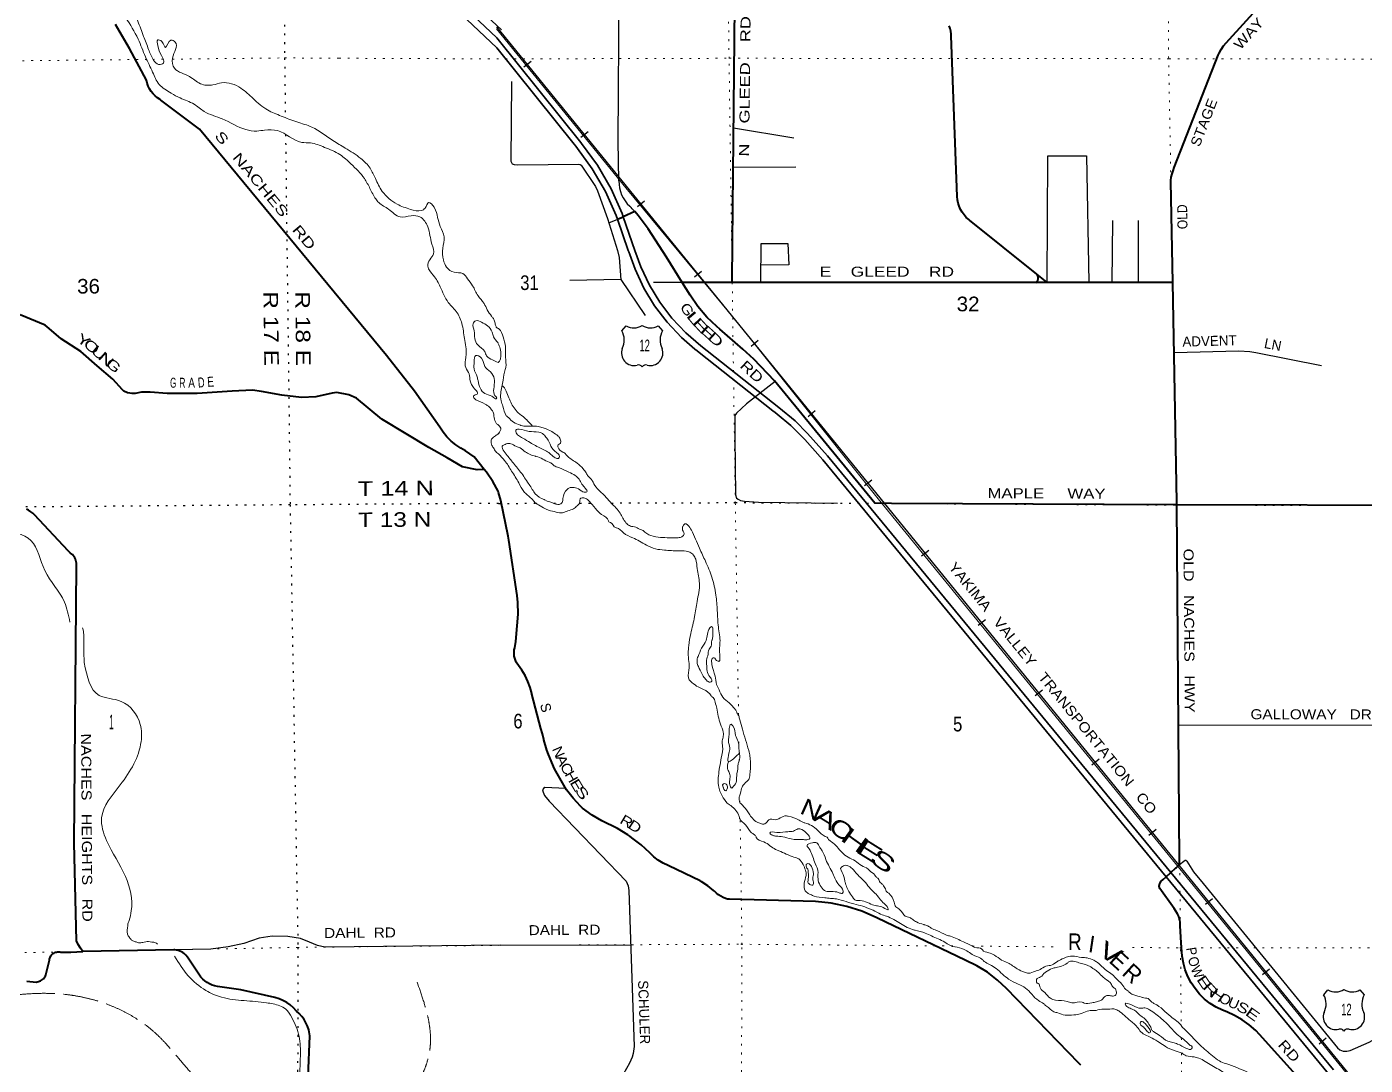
# Model space of a CAD drawing. Header units: feet. Extents: x -6 to 252658, y -374658 to -170635.
# Drawn here: x 88860 to 104914, y -317587 to -305135 of the extents above; entities that cross this region are included whole.
import ezdxf
from ezdxf.enums import TextEntityAlignment as Align

# ---------------------------------------------------------------- set-up
doc = ezdxf.new("R2010")
doc.units = ezdxf.units.FT
doc.header["$LTSCALE"] = 70
doc.linetypes.add('DOTTED', pattern=[1.5, 0.3, -1.2])
doc.linetypes.add('LONG_DASHED', pattern=[7.5, 6, -1.5])
for name, color, linetype, lineweight in [('16', 7, 'Continuous', 25), ('20', 7, 'Continuous', 35), ('26', 7, 'Continuous', 40), ('27', 7, 'Continuous', 13), ('29', 7, 'Continuous', 25), ('30', 7, 'Continuous', 13), ('34', 7, 'Continuous', 25), ('39', 7, 'Continuous', 13), ('6', 7, 'DOTTED', 25), ('7', 7, 'DOTTED', 13)]:
    doc.layers.add(name, color=color, linetype=linetype, lineweight=lineweight)
doc.layers.add('41', color=7, linetype='Continuous')

msp = doc.modelspace()

# ---------------------------------------------------------------- linework, layer by layer
at = {"layer": '16'}
for p, q in [((95998.5, -308780.14), (96049.81, -308721.38)), ((96241.57, -308715.41), (96241.29, -308715.61)), ((96433.66, -308721.29), (96485.05, -308780.14)), ((104415.93, -316743.45), (104467.24, -316684.69)), ((104659, -316678.72), (104658.72, -316678.92)), ((104851.09, -316684.6), (104902.48, -316743.45))]:
    msp.add_line(p, q, dxfattribs=at)
for centre, radius, start, end in [((96140.89, -308563.72), 182.07, 239.97227, 303.45418), ((96342.67, -308564.22), 181.52, 236.33975, 300.08743), ((96342.66, -308563.72), 182.07, 236.54582, 236.59441), ((95805.52, -308890.77), 222.05, 332.97043, 29.75871), ((96678.02, -308890.77), 222.05, 150.24129, 207.02957), ((96144.71, -309045.67), 151.42, 159.09177, 283.81923), ((96338.83, -309045.67), 151.42, 256.18077, 20.90823), ((104222.95, -316854.08), 222.05, 332.97043, 29.75871), ((104558.32, -316527.03), 182.07, 239.97227, 303.45418), ((104760.1, -316527.53), 181.52, 236.33975, 300.08743), ((104760.09, -316527.03), 182.07, 236.54582, 236.59441), ((105095.45, -316854.08), 222.05, 150.24129, 207.02957), ((104562.14, -317008.98), 151.42, 159.09177, 283.81923), ((104756.26, -317008.98), 151.42, 256.18077, 20.90823)]:
    msp.add_arc(centre, radius, start, end, dxfattribs=at)
for centre, major_axis, start_param, end_param in [((96200.05, -309244.49), (-19.56, 51.67), 4.95877769, 6.28318531), ((96283.5, -309244.49), (19.56, 51.67), 0, 1.32637542), ((104617.48, -317207.8), (-19.56, 51.67), 4.95877769, 6.28318531), ((104700.93, -317207.8), (19.56, 51.67), 0, 1.32637542)]:
    msp.add_ellipse(centre, major_axis=major_axis, ratio=0.929097, start_param=start_param, end_param=end_param, dxfattribs=at)
at = {"layer": '20'}
for p, q in [((95930.06, -307399.46), (95929.89, -307399.07)), ((104533.69, -317641.35), (102583.22, -315275.83)), ((104475.48, -317688.66), (102527.79, -315326.51))]:
    msp.add_line(p, q, dxfattribs=at)
for points in [[(94497.08, -305267.88), (89177.11, -300241.61), (88795.22, -299872.71), (88354.55, -299359.27), (88316.59, -299303.73), (88125.03, -298982.53), (87968.1, -298643.08), (87847.5, -298289.08), (87764.57, -297924.41), (87720.22, -297553.08), (87715.27, -297204.14), (87714.94, -297180.9), (87715.45, -297154.14), (87749.85, -295319.11), (87755.75, -295263.92), (87758.15, -295165.75), (87750.27, -295067.86), (87732.21, -294971.34), (87704.16, -294877.23), (87666.43, -294786.57), (87619.42, -294700.35), (87589.07, -294642.24)], [(94497.58, -305388.13), (89143.8, -300327.09), (89123.51, -300307.91), (89093.8, -300279.21), (88733.7, -299931.37)], [(96013.79, -307411.99), (96000.08, -307372.59), (95868.19, -307076.36), (95706.06, -306795.55), (95515.47, -306533.22), (95505.37, -306520.82), (94497.08, -305267.88)], [(95929.89, -307399.07), (95801.37, -307110.41), (95643.16, -306836.4), (95466.2, -306592.84), (95447.41, -306568.42), (95426.82, -306542.84), (94497.58, -305388.13)], [(102527.79, -315326.51), (98406.71, -310328.46), (98190.71, -310085.99), (98168.84, -310061.44), (98143.65, -310035.99), (98025.59, -309916.7), (97860.5, -309779.12), (97837.56, -309760), (97810.5, -309738.68), (96924.9, -309040.99), (96900.44, -309021.71), (96874.9, -308999.72), (96712.06, -308859.49), (96541.7, -308678.5), (96391.19, -308480.68), (96262.18, -308268.22), (96156.09, -308043.43), (96092.68, -307866.05), (96081.74, -307835.46), (96074.99, -307816.05), (95945.26, -307443.25), (95929.89, -307399.07)], [(102583.22, -315275.83), (98463.66, -310279.64), (98224.44, -310011.1), (98076.56, -309861.68), (97881.91, -309699.47), (96946.31, -308962.38), (96763.91, -308805.3), (96598.93, -308630.02), (96453.17, -308438.45), (96328.24, -308232.7), (96225.5, -308015.02), (96155.43, -307819.03), (96013.79, -307411.99)]]:
    msp.add_lwpolyline(points, dxfattribs=at)
at = {"layer": '26'}
for p, q in [((95944.98, -307442.45), (96013.79, -307411.99)), ((102527.79, -315326.51), (102583.22, -315275.83))]:
    msp.add_line(p, q, dxfattribs=at)
for points in [[(97320.56, -308201.57), (97320.76, -308176.72), (97327.69, -307294.49), (97358.75, -304480.82), (97358.07, -304416.41), (97350.65, -304352.43), (97336.6, -304289.58), (97316.04, -304228.54), (97307.82, -304208.79), (97300.16, -304191.22), (97282.96, -304142.5), (97270.94, -304092.25), (97264.25, -304041.01), (97262.94, -303989.36), (97252.92, -303255.42), (97252.57, -303229.59)], [(102605.13, -308203.01), (102582.49, -306988.64), (102583.16, -306976.58), (102588.06, -306937.38), (102597.02, -306898.91), (102609.95, -306861.59), (102624.68, -306823.93), (103151.96, -305476.21), (103163.05, -305450.22), (103186.44, -305405.87), (103214.34, -305364.21), (103246.44, -305325.69), (103733.8, -304786.36)], [(94346.95, -310442.59), (94225, -310291.05), (94124, -310219.05), (94064.74, -310188.1), (94004.95, -310148.7), (93949.6, -310103.27), (93899.3, -310052.3), (93854.6, -309996.36), (93816, -309936.05), (93510, -309506.05), (93176, -309076.05), (90933, -306363.05), (90470, -306013.05), (90459.98, -306007.35), (90429.66, -305987.25), (90401.61, -305964.09), (90376.13, -305938.12), (90353.51, -305909.63), (90333.99, -305878.93), (90317.79, -305846.36), (90305.08, -305812.27), (90296, -305777.05), (90092, -305394.05), (89926, -305108.05)], [(100966.72, -308201.95), (100966.02, -308202.19), (100973.6, -308195.5), (100978.3, -308189.89), (100982.39, -308183.82), (100985.82, -308177.36), (100988.56, -308170.57), (100990.57, -308163.54), (100991.84, -308156.33), (100992.35, -308149.03), (100992.09, -308141.71), (100991.06, -308134.47), (100989.29, -308127.37), (100986.78, -308120.49), (100983.57, -308113.91), (100979.69, -308107.71), (100975.3, -308101.38), (100166.5, -307453.86), (100158.83, -307447.77), (100129.2, -307420.93), (100102.54, -307391.15), (100079.14, -307358.74), (100059.25, -307324.07), (100043.1, -307287.5), (100030.86, -307249.45), (100022.66, -307210.32), (100018.6, -307170.56), (99949.76, -305242.54), (99948.73, -305222.69), (99944.17, -305189.06), (99936.12, -305156.1), (99924.67, -305124.17)], [(96722.02, -308201.54), (96535.28, -307897.16), (96314.31, -307557.37), (96193.28, -307397.93), (96152.99, -307351.77), (96013.79, -307411.99)], [(102654.39, -310866.75), (102635.33, -310866.69), (99232.76, -310852.43), (99033.79, -310849.1), (97827.62, -309379.88), (97581.18, -309120), (97450.36, -309002.02), (97174.85, -308759.58), (97138.84, -308729.93), (97018.11, -308616.13), (96909.94, -308490.33), (96815.51, -308353.92), (96722.02, -308201.54)], [(97320.56, -308201.57), (96750.69, -308201.54), (96722.02, -308201.54)], [(101101.3, -308202.26), (100966.3, -308202.19), (99967.78, -308201.7), (97320.56, -308201.57)], [(101101.3, -308202.26), (101073.96, -308180.37), (100975.05, -308101.18)], [(102605.13, -308203.01), (102577.05, -308203), (101101.3, -308202.26)], [(102654.39, -310866.75), (102654.1, -310829.69), (102605.13, -308203.01)], [(94346.95, -310442.59), (94320.92, -310443.97), (94263, -310447.05), (94088, -310413.05), (93904, -310303.05), (93683, -310179.05), (93412, -310018.05), (93119, -309839.05), (92815, -309587.05), (92724, -309549.05), (92579.41, -309521.63), (92523, -309527.05), (92326, -309571.05), (92154, -309582.05), (91918, -309554.05), (91674, -309510.05), (91566.55, -309493.86), (91324, -309503.05), (90904, -309533.05), (90686.65, -309534.35), (90545, -309532.05), (90339.78, -309518.16), (90237, -309515.05), (90159.41, -309532.04), (90126, -309534.05), (90068.07, -309526.25), (90025.29, -309504.27), (90007, -309489.05), (89894, -309361.05), (89705, -309201.05), (89508, -309028.05), (89274, -308875.05), (89129.21, -308753.49), (89079, -308714.05), (88782, -308590.05)], [(94519.58, -310718.7), (94515.4, -310705.48), (94450.95, -310587.46), (94374.51, -310476.83), (94346.95, -310442.59)], [(95759.48, -314656.5), (95641.98, -314588.23), (95524.39, -314502.91), (95501.54, -314481.45), (95413.1, -314386.86), (95335.04, -314283.54), (95268.2, -314172.63), (95190.78, -314032.66), (95117.62, -313863.2), (95097.69, -313810.14), (95061.28, -313685.46), (95060.66, -313681), (95047.39, -313613.64), (95027.16, -313548.04), (94918.62, -313136.97), (94917.56, -313131.51), (94898.55, -313056.52), (94871.81, -312983.94), (94837.64, -312914.55), (94796.39, -312849.11), (94736.41, -312764.37), (94731.6, -312755.4), (94721.12, -312731.9), (94713.16, -312707.43), (94707.81, -312682.26), (94705.11, -312656.67), (94705.1, -312630.95), (94707.78, -312605.36), (94713.12, -312580.19), (94724.99, -312506.68), (94741.54, -312317.24), (94752.91, -312177.68), (94749.63, -312037.71), (94740.94, -311956.33), (94740.91, -311955.97), (94642.33, -311292.13), (94638.61, -311267.09), (94633.5, -311242.13), (94545.75, -310814.11), (94519.58, -310718.7)], [(89531.81, -316223.59), (89503.48, -316184.64), (89478.39, -316141.04), (89458, -316095.05), (89429, -314924.05), (89456, -311597.05), (89456.73, -311585.46), (89456.29, -311568.62), (89454.1, -311551.93), (89450.17, -311535.55), (89444.55, -311519.67), (89437.31, -311504.47), (89428.51, -311490.11), (89418.27, -311476.75), (89406.68, -311464.53), (89405, -311463.09), (89379.97, -311444.01), (89356.48, -311419.05), (88952, -310989.05), (88931.22, -310968.44), (88907.82, -310949.6), (88882.58, -310933.31), (88855.78, -310919.75)], [(102583.22, -315275.83), (102643.18, -315221), (102651.66, -315214.73), (102659.44, -315207.61), (102666.43, -315199.71), (102672.56, -315191.13), (102677.75, -315181.95), (102681.96, -315172.28), (102685.14, -315162.22), (102687.25, -315151.89), (102688.26, -315141.39), (102688.35, -315135.61), (102654.39, -310866.75)], [(105786.63, -310875.83), (102654.39, -310866.75)], [(101504.05, -317588.19), (101480.21, -317563.91), (100612.7, -316668.19), (100504.91, -316565.98), (100384.3, -316473.27), (100254.67, -316393.67), (100117.42, -316328.07), (99063.41, -315824.27), (99047.13, -315815.95), (98874.4, -315739.86), (98694.67, -315682.24), (98509.9, -315643.72), (98322.11, -315624.73), (97289.12, -315596.03), (97264.15, -315595.34), (97239.12, -315587.06), (97214.65, -315577.21), (97185.65, -315561.84), (97158.42, -315543.51), (97158.25, -315543.37), (97133.13, -315522.34), (97108.25, -315499.44), (97099.12, -315491.03), (97027.25, -315434.65), (96949.87, -315386.1), (96935.4, -315378.07), (96561.17, -315196.45), (96552.3, -315192.75), (96491.97, -315163.31), (96435.06, -315127.71), (96382.18, -315086.37), (96333.91, -315039.72), (96229.79, -314943.8), (96118.29, -314859.26), (96093.22, -314840.24), (96068.29, -314824.77), (95945.83, -314748.73), (95759.48, -314656.5)], [(104122.07, -317746.4), (103647.7, -317218.5), (103601.68, -317170.31), (103523.62, -317101.48), (103438.78, -317041.19), (103348.11, -316990.1), (103252.6, -316948.77), (103201.29, -316928.68), (103125.46, -316891.15), (103053.96, -316845.9), (102987.59, -316793.42), (102927.06, -316734.3), (102873.05, -316669.17), (102826.14, -316598.75), (102786.85, -316523.81), (102755.6, -316445.18), (102732.75, -316363.71), (102718.54, -316280.3), (102706.66, -316118.76), (102695.52, -315916.3), (102696.16, -315901.81), (102695.2, -315875.02), (102694.98, -315873.48), (102691.44, -315848.46), (102683.71, -315823.48), (102677.3, -315804.36), (102661.98, -315770.81), (102643.23, -315739.04), (102621.27, -315709.41), (102450.36, -315469.33), (102447.57, -315461.17), (102445.66, -315452.78), (102444.63, -315444.23), (102444.5, -315435.61), (102445.27, -315427.03), (102446.94, -315418.58), (102449.48, -315410.35), (102450.86, -315407.11), (102466.97, -315382.12), (102491.99, -315359.25), (102527.79, -315326.51)], [(89048.6, -316559.24), (89058.84, -316549.72), (89068.03, -316539.18), (89076.07, -316527.73), (89082.87, -316515.51), (89088.35, -316502.65), (89092.46, -316489.28), (89093, -316487.05), (89131, -316327.05), (89132.63, -316315.68), (89135.44, -316304.54), (89139.4, -316293.77), (89144.47, -316283.46), (89150.59, -316273.74), (89157.68, -316264.71), (89165.68, -316256.47), (89174.5, -316249.12), (89184.04, -316242.72), (89194.2, -316237.36), (89204.86, -316233.09), (89215.91, -316229.96), (89227.23, -316228), (89238.68, -316227.23), (89250.16, -316227.67), (89261.53, -316229.3), (89265, -316230.05), (89387, -316230.05), (89531.81, -316223.59)], [(92236, -317723.05), (92255, -317234.05), (92251.7, -317208.83), (92242.06, -317163.96), (92227.79, -317120.35), (92209.03, -317078.47), (92186, -317038.78), (92158.95, -317001.71), (92128.17, -316967.68), (92094, -316937.05), (92092.91, -316935.73), (92058.13, -316898.06), (92019.61, -316864.24), (91977.76, -316834.62), (91933.04, -316809.55), (91885.95, -316789.28), (91837, -316774.05), (91426, -316685.05), (91176, -316647.05), (91146.14, -316643.78), (91113.52, -316636.87), (91081.81, -316626.6), (91051.35, -316613.06), (91022.46, -316596.42), (90995.48, -316576.85), (90970.69, -316554.56), (90948.36, -316529.81), (90804.79, -316316.05), (90787.98, -316291.02), (90767.89, -316266.05), (90765.01, -316262.8), (90749.82, -316248.88), (90733.25, -316236.63), (90715.49, -316226.18), (90696.74, -316217.64), (90677.2, -316211.11), (90657.08, -316206.65), (90636.61, -316204.33), (90622.67, -316202.75), (89531.81, -316223.59)], [(88859.87, -316578.8), (88861, -316579.05), (88972, -316590.05), (88985.88, -316588.37), (88999.51, -316585.24), (89012.74, -316580.71), (89025.42, -316574.82), (89037.42, -316567.63), (89048.6, -316559.24)]]:
    msp.add_lwpolyline(points, dxfattribs=at)
at = {"layer": '29'}
for p, q in [((97338.16, -306346.41), (98061.65, -306467.22)), ((97332.96, -306817.18), (98083.07, -306812.67)), ((95842.98, -307484.52), (95949.92, -307440.26)), ((101880.57, -308202.65), (101887.7, -307456.08)), ((102195.26, -308202.81), (102194.47, -307458.47)), ((97667.58, -307987.62), (98000.87, -307987.23)), ((95984.29, -308167.39), (95373.17, -308179.38)), ((95984.55, -308166.11), (96275.99, -308598.38)), ((96725.69, -308201.54), (96377.61, -308201.52)), ((102675.39, -313506.75), (106662.88, -313513.68)), ((94541.98, -316149.48), (96103.7, -316142.54))]:
    msp.add_line(p, q, dxfattribs=at)
for points in [[(95962.64, -306982.35), (95953.26, -306507.76), (95966.42, -304694.61)], [(94675.1, -305791.26), (94666.65, -306746.42), (94681.4, -306777.7), (94707.73, -306787.51), (94751.45, -306789.66), (95476.26, -306783.47), (95496.41, -306784.77), (95510.1, -306795.73), (95680.02, -307048.99), (95707.27, -307102.6), (95827.52, -307434.34), (95944.99, -307815.71), (95964.68, -307899.91), (95984.42, -308169.14)], [(101101.3, -308202.26), (101106.12, -306683.39), (101571.66, -306683.39), (101599.38, -308202.51)], [(97666.06, -308201.59), (97669.38, -307732.79), (97989.78, -307735.53), (98000.94, -307988.85)], [(102620.79, -309042.75), (103398.2, -309020.5), (103531.22, -309027.62), (103603.59, -309039.68), (104391.87, -309195.11)], [(97835.34, -309389.29), (97493.5, -309654.38), (97372.26, -309768.5), (97353.09, -309795.9), (97351.72, -309831.52), (97351.72, -310061.67), (97362.67, -310746.64), (97375, -310787.74), (97394.17, -310801.44), (97421.56, -310815.14), (97468.11, -310823.36), (97637.89, -310837.06), (98584.63, -310846.19)], [(95324.28, -314269.3), (95074.87, -314257.84), (95056.2, -314267.39), (95047.3, -314283.83), (95052.75, -314313.76), (95069.21, -314352.32), (95124.64, -314419.57), (96048, -315379.8), (96074.91, -315434.58), (96081.84, -315491.61), (96144.67, -317362.65), (96133.78, -317445.64), (96122.83, -317489.48), (96088.25, -317564.35), (95909.51, -317881.9), (95901.01, -317914.16), (95906.49, -317955.26), (95949.16, -318109.53), (96058.78, -318395.05), (96154.39, -318680.58), (96168.16, -318822.35), (96135.25, -319329.56)], [(102672.37, -315191.4), (102752.65, -315129), (102763.61, -315127.63), (102775.93, -315138.59), (102853.66, -315268.01), (102971.73, -315409.84), (104579.9, -317378.2), (104610.04, -317403.13), (104651.12, -317416.83), (104692.2, -317419.57), (104732.01, -317412.11), (104960.44, -317310.2), (105081.07, -317241.48), (105166.84, -317210.3), (105643.61, -317066.39)], [(94541.98, -316149.48), (92433.68, -316171.01), (92345.27, -316151.98), (92249.63, -316112.58), (92142.73, -316067.54), (91990.83, -316045.03), (91805.17, -316039.4), (91647.63, -316061.91), (91461.97, -316129.46), (91276.31, -316168.87), (91069.2, -316194.22), (90622.67, -316202.75)]]:
    msp.add_lwpolyline(points, dxfattribs=at)
for centre, radius, start, end in [((96375.68, -306986.99), 413.06, 179.35634, 226.68268), ((94732.65, -308632.34), 1912.39, 42.03758, 44.68593)]:
    msp.add_arc(centre, radius, start, end, dxfattribs=at)
at = {"layer": '34', "lineweight": 13}
for p, q in [((94552.32, -305171.78), (89530.56, -300437.4)), ((94511.02, -305151.67), (104831.39, -317826.39))]:
    msp.add_line(p, q, dxfattribs=at)
at = {"layer": '34'}
for p, q in [((94908.33, -305550.76), (94822.56, -305620.6)), ((95591.89, -306394.38), (95506.11, -306464.22)), ((96270.91, -307224.18), (96185.14, -307294.02)), ((96954.47, -308067.8), (96868.69, -308137.64)), ((97633.49, -308897.6), (97547.72, -308967.44)), ((98317.05, -309741.22), (98231.27, -309811.06)), ((98996.07, -310571.02), (98910.3, -310640.86)), ((99679.63, -311414.64), (99593.85, -311484.48)), ((100358.65, -312244.44), (100272.88, -312314.28)), ((101042.21, -313088.06), (100956.44, -313157.9)), ((101721.23, -313917.86), (101635.46, -313987.7)), ((102404.79, -314761.49), (102319.02, -314831.33)), ((103083.82, -315591.28), (102998.04, -315661.12)), ((103767.37, -316434.91), (103681.6, -316504.75)), ((104446.4, -317264.7), (104360.62, -317334.54))]:
    msp.add_line(p, q, dxfattribs=at)
at = {"layer": '34', "lineweight": 13}
msp.add_lwpolyline([(104895.74, -317940.06), (99072.07, -310796.81), (97413.93, -308716.93), (96045.43, -307066.5), (94492.29, -305157.75)], dxfattribs=at)
at = {"layer": '34'}
msp.add_lwpolyline([(104830.53, -317827.09), (94496.53, -305135.64)], dxfattribs=at)
at = {"layer": '34', "linetype": 'LONG_DASHED', "lineweight": 13}
msp.add_spline([(87750.04, -316947.8), (89422.93, -316751.66), (90415.13, -317213.15), (91026.6, -317859.23), (92399.53, -318170.74), (93310.97, -318043.83), (93691.7, -317420.82), (93541.71, -316590.14)], degree=3, dxfattribs=at)
at = {"layer": '39'}
for points in [[(87551.22, -296255.96), (87529.1, -296442.13), (87551.46, -296683.45), (87558.84, -296828.3), (87542.12, -296975.38), (87515.47, -297136.63), (87461.58, -297394.73), (87402.9, -297570.35), (87309.79, -297720.11), (87312.01, -297742.23), (87281.17, -297885.4), (87221.1, -298127.46), (87202.36, -298274.55), (87206.1, -298459.69), (87253.38, -298569.97), (87411.32, -298689.33), (87626.33, -298890.71), (87857.45, -299093.96), (88003.99, -299283.87), (88130.72, -299506.16), (88269.34, -299708.22), (88332.94, -299844.52), (88330.17, -299979.39), (88310.99, -300078.19), (88316.42, -300229.09), (88435.77, -300521.89), (88615.3, -300800.06), (88742.55, -301076.69), (88840.29, -301208.66), (88999.66, -301480.98), (89097.73, -301647.17), (89144.74, -301729.27), (89153.53, -301809.7), (89096.45, -301941.03), (89093.25, -302029.62), (89133.29, -302226.51), (89119.03, -302421.87), (89081.93, -302540.94), (89011.7, -302771.01), (88974.57, -302886.06), (88957.37, -302982.82), (89019.32, -303157.38), (89056.32, -303243.6), (89085.14, -303315.8), (89282.36, -303549.54), (89385.87, -303653.29), (89441.69, -303817.83), (89481.36, -303974.47), (89595.65, -304156.62), (89687.54, -304306.76), (89752.49, -304372.6), (89893.21, -304584.7), (90082.68, -304850.72), (90191.27, -305067.13), (90261.33, -305249.66), (90321.1, -305406.12), (90380.63, -305536.42), (90441.41, -305586.2), (90499.57, -305569.59), (90474.61, -305481.25), (90431.25, -305358.86), (90430.63, -305292.45), (90479.07, -305312.14), (90525.97, -305382.17), (90589.5, -305295.07), (90637.96, -305316.78), (90607.59, -305510.26), (90632.86, -305632.82), (90812.74, -305731.86), (90942.22, -305817.26), (91093.16, -305832.03), (91197.48, -305806.95), (91429.31, -305871.32), (91575.25, -305996.83), (91749.43, -306132.16), (91910.96, -306205.2), (92100.63, -306275.98), (92280.17, -306338.8), (92533, -306499.59), (92680.61, -306588.86), (92866.76, -306714.01), (92978.45, -306831.77), (93041.94, -306956), (93123.79, -307108.24), (93302.16, -307261.64), (93463.6, -307324.62), (93592.42, -307339.58), (93638.38, -307308.98), (93679.99, -307242.2), (93746.88, -307299.97), (93788.21, -307420.37)], [(87644.94, -301963.93), (87592.49, -301728.91), (87586.64, -301533.73), (87542, -301274.48), (87387.17, -301058.48), (87263.41, -300938.81), (87213.93, -300808.43), (87185.38, -300549.04), (87184.36, -300440.37), (87201.03, -300287.25), (87193.67, -300144.42), (87105.96, -300010.34), (87100.79, -299887.61), (87055.75, -299801.47), (86999.01, -299753.66), (86976.95, -299759.9), (86996.36, -299900.61), (87010.5, -300123.9), (87045.99, -300264.47), (87091.77, -300429.11), (87113.3, -300581.88), (87123.25, -300787.09), (87165.32, -300985.97), (87238.73, -301096.02), (87346.06, -301177.59), (87441.55, -301283.42), (87487.94, -301514.47), (87552.52, -301755.42), (87584.14, -301912.13), (87646.22, -302100.78), (87721.76, -302222.89), (87822.81, -302278.35), (88028.09, -302298.67), (88177.45, -302359.75), (88210.82, -302488.26), (88212.83, -302703.6), (88176.11, -302862.93), (88115.45, -303042.6), (88098.24, -303137.34), (88145.4, -303235.55), (88323.53, -303362.79), (88505.38, -303457.79), (88717.57, -303572.65), (88919.8, -303697.66), (89104.45, -303877.17), (89244.42, -304008.77), (89366.14, -304124.43), (89518.43, -304284.1), (89652.6, -304441.92), (89813.16, -304625.66), (89933.57, -304815.81), (90050.14, -305026.11), (90195.29, -305282.45), (90283.73, -305495.01), (90369.9, -305679.42), (90447.67, -305825.66), (90593.42, -305931.04), (90698.51, -305988.48), (90866.1, -306063.48), (90989.56, -306150.95), (91205.54, -306239.61), (91486.22, -306367.95), (91619.08, -306384.89), (91713.48, -306374), (91868.37, -306380.68), (92159.21, -306521.01), (92261.83, -306528.15), (92431.22, -306581), (92617.01, -306667.91), (92748.74, -306779.46), (92909.23, -306955.16), (92976.68, -307073.31), (93046.22, -307199.49), (93082.82, -307243.45), (93200.19, -307322.92), (93337.76, -307414.29), (93470.35, -307401.04), (93575.02, -307414.2), (93670.65, -307534.12), (93718.82, -307741), (93740.03, -307859.56), (93694.43, -307928.4), (93669.02, -308007.12), (93736.39, -308115.21), (93820.11, -308253.34), (93916.35, -308439.67), (94022.08, -308565.54), (94083.79, -308713.93), (94113.64, -308896.82), (94128.65, -308997.32), (94121.87, -309132.23), (94118.49, -309200.69), (94157.42, -309278.85), (94209.26, -309447.45), (94260.39, -309539.59), (94218.37, -309562.1), (94246.97, -309610.15)], [(93788.21, -307420.37), (93819.39, -307528.78), (93866.81, -307655.16), (93849.97, -307790.16), (93857.32, -307930.98), (93896.33, -308017.18), (93985.37, -308078.79), (94090.07, -308093.97), (94146.94, -308155.86), (94208.07, -308241.86), (94273.51, -308360.03), (94344.76, -308454), (94383.66, -308528.12), (94434.4, -308605.79)], [(94513.05, -309160.24), (94444.38, -309129.25), (94375.57, -309081.55), (94352.94, -309027.41), (94269.78, -308949.65), (94232.86, -308871.48), (94227.99, -308780.95), (94213.11, -308694.54), (94244.96, -308660.04), (94315.5, -308677.53), (94388.29, -308721.17), (94441.26, -308795.17), (94459.88, -308851.36), (94512.49, -308924.12)], [(94434.4, -308605.79), (94445, -308619.05), (94457, -308634.05), (94467, -308654.05), (94473, -308678.05), (94480, -308701.05), (94486, -308721.05), (94492, -308737.05), (94497, -308744.05), (94505, -308747.05), (94511.49, -308748.9)], [(94511.47, -308748.89), (94522.68, -308758.28), (94574.45, -308853.81), (94602.47, -308969.81), (94602.57, -309098.32), (94604.55, -309218.77), (94596.92, -309243), (94572.94, -309371.91), (94545.43, -309531), (94548.88, -309619.3), (94572.03, -309683.17), (94612.09, -309798.97), (94636.54, -309820.65), (94699.73, -309877.82), (94780.63, -309912.62), (94790.74, -309916.46), (94855.14, -309925.43), (94937.45, -309924.05), (95011.86, -309930.84), (95066.37, -309948), (95157.39, -309988.65), (95216.31, -310029.84), (95246.88, -310057.44), (95265.71, -310103.32), (95254.2, -310135.63), (95244.22, -310139.81), (95230.5, -310160.13), (95232.84, -310180.17), (95287.97, -310235.47), (95312.29, -310249.12), (95320.45, -310257.01), (95349.05, -310286.66), (95460.82, -310367.13), (95534.24, -310436.17), (95569.17, -310483.79), (95593.92, -310523.53), (95640.96, -310574.96), (95663.73, -310616.75), (95784.41, -310751.28), (95869.96, -310848.98)], [(94513.05, -309160.24), (94523.13, -309151.86), (94540.64, -309117.42), (94545.93, -309073.16), (94545.23, -309031), (94525.98, -308959.04), (94512.17, -308923.29)], [(94481, -309596.05), (94437.55, -309564.18), (94352.81, -309532.73), (94301.99, -309472.8), (94272.96, -309378.46), (94262.49, -309334.27), (94225.4, -309237.99), (94226.62, -309153.45), (94246.02, -309076.79), (94314.69, -309110.4), (94353.81, -309208.68), (94420.78, -309274.5), (94467.75, -309352.58), (94464.65, -309451.23), (94465.5, -309541.8), (94472.87, -309559.88)], [(94924.15, -309922.65), (94831.41, -309825.42), (94756.1, -309764.44), (94704.93, -309705.05), (94634.35, -309565.66), (94598.84, -309481.92), (94576.23, -309450.16), (94561.27, -309438.73)], [(87097, -309686.99), (87201.66, -309839.48), (87403.44, -310131.55), (87630.25, -310304.65), (87915.72, -310730.83), (88047.12, -311021.51), (88119.57, -311244.28), (88527.42, -311210.48), (88910.25, -311295.65), (89076.46, -311654.46), (89311.22, -312032.78), (89377.5, -312272.84)], [(94246.97, -309610.15), (94358.02, -309659.48), (94375.63, -309670.28)], [(94375.63, -309670.28), (94406, -309692.05), (94434, -309727.05), (94455, -309756.05), (94463, -309805.05), (94481, -309871.05), (94503, -309902.05), (94516.25, -309908.48)], [(94481, -309596.05), (94488, -309598.05), (94494, -309594.05), (94497, -309585.05), (94494, -309575.05), (94487, -309567.05), (94478, -309560.05), (94472.87, -309559.88)], [(94516.72, -310014.37), (94544.26, -309948.7), (94529.78, -309922.83), (94516.25, -309908.48)], [(94811.24, -310068.54), (94898.53, -310121.5), (95030.21, -310191.58), (95147.83, -310261.91), (95198.75, -310305.24), (95236.99, -310310.62), (95250.68, -310288.3), (95236.17, -310260.43), (95158.63, -310185.42), (95114.91, -310091.78), (95096.45, -310067.98), (95057.55, -310022.45), (95000.88, -309995.28), (94884.27, -309987.19), (94767.37, -309961.03), (94757.34, -309961.2), (94733.3, -309965.62), (94727.42, -309973.75), (94729.92, -310003.83), (94768.76, -310045.35), (94795.08, -310058.97), (94811.24, -310068.54)], [(94517.07, -310013.97), (94482, -310038.05), (94457, -310056.05), (94431, -310092.05), (94440, -310154.05), (94465, -310196.05), (94493, -310238.05), (94517.68, -310257.3)], [(95377.03, -310660.77), (95441.58, -310662.62), (95508.43, -310697.65), (95558.94, -310716.89), (95578.95, -310712.54), (95576.62, -310692.5), (95547.92, -310656.83), (95473.83, -310547.63), (95439.17, -310516.08), (95360.19, -310475.23), (95238.81, -310421.03), (95186.22, -310397.81), (95163.77, -310376.1), (95125.3, -310356.66), (94971.54, -310286.94), (94963.47, -310285.07), (94838.08, -310230.94), (94777.09, -310185.77), (94732.59, -310166.44), (94665.82, -310135.42), (94625.59, -310132.08), (94597.66, -310142.58), (94563.86, -310163.23), (94587, -310227.11), (94675.21, -310340.09), (94771.54, -310458.96), (94866.14, -310593.92), (94942.36, -310711.12), (94958.82, -310734.95), (95064.4, -310805.47), (95072.5, -310809.35), (95195.71, -310853.48), (95244.06, -310862.71), (95281.81, -310837.99), (95291.09, -310791.64), (95341.51, -310682.37), (95355.39, -310672.1), (95381.29, -310659.62)], [(95622.54, -310843.08), (95600.78, -310818.6), (95566.19, -310791.06), (95539.96, -310783.47), (95505.86, -310786.05), (95490.76, -310844.53), (95461.2, -310879.16), (95417.63, -310916.04), (95349.75, -310939.26), (95287.87, -310962.38), (95211.42, -310953.62), (95118.71, -310933.07), (95080.27, -310915.65), (94997.13, -310866.83), (94944.24, -310825.56), (94938.09, -310817.62), (94840.24, -310728.89), (94821.85, -310709.13), (94761.88, -310603.7), (94675.22, -310462.57), (94590.79, -310335.48), (94517.68, -310257.3)], [(95623.26, -310842.32), (95699.02, -310931.41), (95754.09, -310982.71), (95837.68, -311059.62), (95839.86, -311069.63), (95860.1, -311079.33), (95923.35, -311140.52), (95935.43, -311142.33), (96016.76, -311203.22), (96128.16, -311261.6), (96292.26, -311349.22), (96401.45, -311395.59), (96508.12, -311409.87), (96678.96, -311419.07), (96769.36, -311421.57), (96801.65, -311431.07), (96848.32, -311460.41), (96856.51, -311470.32), (96883.43, -311520.07), (96901.34, -311632.22), (96928.3, -311806.47), (96899.81, -312027.83), (96870.63, -312207.03), (96823.77, -312410.62), (96800.05, -312555.59), (96793.51, -312646.06), (96802.86, -312848.71), (96804.8, -312967.15), (96837.45, -312998.73), (96914.63, -313051.66), (96977.35, -313080.73), (97070.98, -313157.48), (97079.21, -313169.4), (97091.39, -313177.23), (97118.45, -313235.01), (97135.7, -313307), (97180.98, -313497), (97214.72, -313594.83), (97211.69, -313655.12), (97200.54, -313709.53), (97207.88, -313789.73), (97200.77, -313846.07), (97162.28, -314069.6), (97159.26, -314252.37), (97213.57, -314379.98), (97283.14, -314459.13), (97289.23, -314463.05), (97397.64, -314583.73), (97410.94, -314628.26)], [(95867.75, -310846.79), (95976.73, -310966.93), (96046.9, -311082.23), (96067.3, -311101.98), (96111.86, -311125.33), (96148.1, -311130.74), (96210.79, -311157.81), (96253.29, -311177.18), (96296.03, -311212.61), (96346.62, -311235.86), (96461.45, -311258.04), (96567.94, -311262.28), (96674.38, -311262.52), (96718.34, -311249.74), (96742.07, -311227.25), (96727.06, -311169.27), (96730.35, -311125.04), (96734.27, -311118.95), (96744.04, -311102.72), (96759.97, -311094.42), (96788.34, -311110.01), (96831.52, -311171.54), (96929.44, -311386.78), (97000.3, -311544.23), (97077.74, -311735.7), (97125.44, -311949.76), (97142.56, -312136.22), (97155.83, -312332.78), (97174.96, -312519.21), (97169.89, -312577.52), (97168.41, -312609.68), (97174.11, -312712), (97162.59, -312744.31), (97154.53, -312742.44), (97132.32, -312734.78), (97105.66, -312701.09), (97081.7, -312709.52), (97074.1, -312735.75), (97078.9, -312783.87), (97115.31, -312921.81), (97135, -313019.87), (97164.19, -313085.65), (97209.83, -313175.24), (97283.23, -313242.29), (97352.7, -313315.43), (97373.3, -313347.21), (97377.49, -313357.18), (97399.18, -313398.69)], [(89549.81, -312759.86), (89545, -312656.05), (89545, -312557.05), (89545, -312440.05), (89536, -312368.05), (89530, -312341.05)], [(96904.81, -312698.42), (96899.34, -312732.64), (96906.19, -312782.73), (96927.02, -312828.57), (96972.71, -312920.18), (97013.72, -312971.69), (97056.24, -312993.08), (97076.15, -312982.71), (97069.59, -312950.69), (97053.17, -312928.87), (97021.94, -312861.12), (97014.53, -312776.91), (97011.76, -312730.76), (97032.66, -312658.13), (97039.87, -312607.81), (97067.25, -312563.18), (97078.14, -312492.72), (97080.04, -312486.66), (97089.26, -312436.3), (97088.03, -312362.03), (97083.56, -312333.99), (97071.42, -312328.17), (97053.57, -312342.52), (97024.71, -312419.31), (97007.88, -312493.89), (96955.15, -312585.13), (96913.16, -312686.01), (96907.35, -312694.1), (96903.71, -312697.05), (96906.63, -312694.83)], [(89549.81, -312759.86), (89729.83, -313152.16), (89991.89, -313224.31), (90221.69, -313502.05), (90231.62, -313705.24), (89981.11, -314224.72), (89757.6, -314621.18), (89816.43, -314892.37), (90043.64, -315323.09), (90113.85, -315737.09), (90089.42, -315850.14)], [(97276.06, -313948.72), (97266.08, -314031.72), (97274.44, -314051.66), (97293.3, -314099.54), (97292.37, -314165.82), (97301.76, -314247.99), (97316.07, -314263.82), (97324.01, -314257.66), (97367.18, -314196.7), (97375.94, -314118.24), (97390.15, -314005.55), (97395.41, -313959.28), (97410.78, -313916.86), (97412.22, -313882.69), (97400.01, -313750.38), (97399.88, -313742.35), (97393.26, -313706.31), (97361.93, -313632.54), (97329.91, -313516.6), (97307.52, -313498.91), (97286.26, -313549.47), (97286.86, -313585.6), (97278.99, -313718.26), (97292.43, -313802.37), (97284.93, -313834.62), (97275.55, -313874.94), (97274.7, -313945.23), (97320.54, -313924.39), (97373.98, -313877.31), (97409.4, -313844.03)], [(97411.33, -314438.93), (97406.19, -314370.73), (97419.49, -314324.34), (97440.38, -314251.7), (97467.82, -314211.07), (97519.19, -314160.02), (97534.33, -314103.55), (97539.95, -313956.87), (97534.71, -313882.66), (97519.54, -313814.64), (97481.26, -313684.76), (97443.02, -313556.89), (97413.1, -313446.95), (97400.26, -313398.97)], [(97206.98, -314223.46), (97244.3, -314295.13), (97265.85, -314262.64), (97261.41, -314236.61), (97251.04, -314216.7), (97232.88, -314210.99), (97206.98, -314223.46), (97217.58, -314257.43)], [(97413.53, -314439.42), (97458.25, -314484.33), (97523.95, -314571.58), (97562.98, -314625.15), (97619.98, -314672.38), (97662.43, -314689.74), (97686.62, -314695.37), (97714.66, -314690.88), (97762.12, -314645.91), (97778.04, -314637.62), (97858.44, -314642.3), (97880.36, -314631.9), (97952.1, -314598.57), (97994.33, -314601.89), (98123.6, -314647.92), (98184.35, -314679.03), (98192.42, -314680.9), (98344.46, -314768.73), (98438.05, -314843.47), (98460.3, -314853.14), (98476.8, -314878.96), (98511.38, -314906.5), (98640.03, -315036.88), (98711.25, -315093.92), (98798.3, -315136.64), (98871.52, -315193.65), (98950.51, -315234.5), (98966.86, -315252.31), (99034.06, -315309.41), (99046.44, -315329.28), (99072.87, -315348.93), (99095.74, -315396.74), (99122.13, -315414.36), (99142.73, -315446.15), (99159.25, -315473.99), (99169.76, -315501.92), (99198.26, -315525.54), (99262.27, -315632.91), (99285.23, -315686.73), (99329.94, -315718.13), (99397.53, -315799.32), (99448.01, -315816.55), (99486.56, -315840), (99533.22, -315869.34), (99616.05, -315900.09), (99622.11, -315901.99), (99666.51, -315915.31), (99709.16, -315944.71), (99771.82, -315969.78), (99891.21, -316026.02), (99941.66, -316041.24), (100095.38, -316108.96), (100197.55, -316154.84)], [(97410.94, -314628.26), (97433.05, -314661.45), (97479.91, -314702.84), (97545.67, -314794.11), (97578.16, -314815.65), (97604.68, -314841.31), (97608.93, -314855.29), (97702.2, -314909.96), (97842.23, -314999.99), (97880.64, -315015.42), (98062.63, -315092.7), (98121.21, -315113.8), (98172.52, -315181.22), (98206.81, -315313.18), (98186.25, -315405.89), (98186.35, -315411.91), (98195.73, -315494.07), (98234.43, -315527.57), (98264.78, -315541.11), (98303.21, -315558.55), (98432.06, -315578.49), (98500.48, -315587.38), (98571.3, -315593.04), (98687.42, -315624.71), (98809.58, -315659.4), (99010.84, -315729.47), (99101.96, -315776.14), (99172.66, -315801.07), (99340.76, -315888.62), (99506.69, -315966.17), (99514.75, -315968.04), (99637.83, -316004.14), (99712.67, -316037.02), (99872.55, -316112.67), (99991.91, -316166.91), (99993.92, -316166.87)], [(97849.67, -314841.23), (97928.09, -314847.96), (98028.93, -314874.39), (98177.64, -314881.95), (98229.84, -314881.08), (98253.73, -314868.62), (98245.23, -314840.66), (98224.77, -314816.91), (98157.6, -314761.8), (98109.28, -314754.58), (98057.48, -314779.54), (97989.33, -314786.7), (97856.93, -314794.93), (97774.76, -314804.33), (97781.02, -314818.29), (97807.31, -314829.89), (97813.36, -314831.8), (97848.37, -314841.67), (97851.3, -314841.65)], [(98356.89, -315393.18), (98460.95, -315503.71), (98489.09, -315505.24), (98575.51, -315509.82), (98613.88, -315523.24), (98646.03, -315524.72), (98651.62, -315498.52), (98602.23, -315425.05), (98529.73, -315289.72), (98444.62, -315120.46), (98400.71, -315014.76), (98373.99, -314977.07), (98336.93, -314921.45), (98282.69, -314920.35), (98218.95, -314951.54), (98253.97, -315005.17), (98258.11, -315013.13), (98316.86, -315166.76), (98350.82, -315278.65), (98349.35, -315310.79), (98356.72, -315393)], [(98232.56, -315280.09), (98237.22, -315330.74), (98234.39, -315403.07), (98260.82, -315422.71), (98288.99, -315426.25), (98296.73, -315408.05), (98287.74, -315349.98), (98293.23, -315317.76), (98296.75, -315287.58), (98271.32, -315205.67), (98256.9, -315183.83), (98228.56, -315170.25), (98212.6, -315176.53), (98208.75, -315186.64), (98223.57, -315232.58), (98229.71, -315240.51), (98232.35, -315278.61)], [(98774.9, -315587.09), (98799.98, -315606.48), (98856.3, -315611.57), (99021.9, -315669.04), (99153.04, -315707.01), (99193.45, -315722.41), (99189.11, -315702.4), (99144.06, -315648.93), (99031.53, -315522.3), (98978.49, -315470.98), (98921.05, -315397.64), (98821.01, -315296.9), (98759.66, -315229.65), (98706.87, -315194.4), (98696.77, -315190.55), (98642.77, -315203.5), (98621.11, -315229.96), (98627.47, -315249.93), (98667.29, -315351.68), (98676.01, -315393.69), (98730.25, -315517.29), (98774.81, -315586.94)], [(90089.42, -315850.14), (90077, -315878.05), (90070, -315934.05), (90064, -315987.05), (90073, -316026.05), (90097, -316063.05), (90126, -316093.05), (90160, -316106.05), (90202, -316118.05), (90251, -316115.05), (90322, -316105.05), (90360, -316111.05), (90406, -316118.05), (90429, -316135.05)], [(99990.86, -316166.27), (100102.89, -316199.18), (100232.65, -316275.33), (100317.65, -316316.09), (100344.18, -316341.74), (100409.08, -316380.83), (100488.16, -316427.7), (100563.59, -316496.72), (100636.81, -316553.72), (100750.26, -316614.08), (100839.41, -316662.8), (100914.9, -316735.83), (100996.48, -316812.79), (101059.34, -316849.88), (101085.86, -316875.55), (101091.96, -316879.47), (101179.39, -316946.27), (101225.8, -316959.56), (101314.59, -316986.19), (101366.82, -316987.33), (101467.05, -316977.62), (101521.03, -316962.67), (101598.86, -316933.26), (101663.1, -316932.19), (101753.2, -316916.63), (101823.47, -316915.47), (101923.91, -316917.8), (101970.54, -316945.14), (102117.18, -317071.21), (102155.85, -317102.69), (102251.97, -317209.52), (102266.16, -317217.32), (102446.47, -317314.71), (102519.56, -317363.68), (102622.73, -317410.16), (102717.61, -317440.71)], [(100196.51, -316153.45), (100233.02, -316174.93), (100315.64, -316193.63), (100321.83, -316203.57), (100398.71, -316238.43), (100467.46, -316267.41), (100552.76, -316326.22), (100627.6, -316359.11), (100741.23, -316431.51), (100826.24, -316472.26), (100876.63, -316483.47), (100952.58, -316462.12), (101014.45, -316439), (101084.08, -316399.69), (101158.13, -316384.41), (101227.67, -316339.07), (101235.63, -316334.92), (101325.31, -316293.27), (101397.38, -316280.02), (101512.07, -316294.17), (101578.45, -316301.1), (101657.2, -316327.9), (101703.86, -316357.24), (101809.83, -316451.86), (101880.92, -316500.87), (101929.96, -316552.26), (101995.22, -316613.41), (102042.48, -316678.89), (102066.83, -316694.55), (102093.36, -316720.21), (102139.92, -316743.53), (102232.76, -316772.1), (102242.85, -316775.95), (102309.34, -316788.9), (102354.2, -316830.32), (102388.65, -316849.82), (102581.93, -317003.23), (102714.39, -317121.5), (102720.57, -317131.43)], [(90632.2, -316280.72), (90796.88, -316515.26), (91008.27, -316690.67), (91197.18, -316771.63), (91467.05, -316812.11), (91736.92, -316839.1), (91894.34, -316875.08), (91966.31, -316915.56), (92038.27, -317014.51), (92128.23, -317243.9), (92141.72, -317473.29), (92137.22, -317797.13), (92159.71, -317981.54), (92236.17, -318156.95), (92384.6, -318341.36), (92631.98, -318552.76), (92964.82, -318849.61), (93360.62, -319159.96)], [(101744.11, -316812.79), (101689.66, -316826.64), (101635.48, -316840.28), (101543.14, -316841.82), (101518.89, -316832.18), (101394.49, -316838.27), (101338.01, -316823.15), (101201.18, -316805.35), (101138.59, -316784.31), (101071.22, -316717.16), (101018.1, -316661.83), (100991.09, -316606.06), (100978.97, -316602.24), (100970.51, -316576.28), (100978.08, -316548.04), (101017.94, -316529.3), (101075.27, -316474.14), (101081.23, -316470.02), (101158.82, -316426.56), (101208.84, -316415.68), (101272.82, -316398.55), (101338.51, -316363.32), (101366.32, -316344.79), (101497.16, -316364.69), (101614.26, -316402.91), (101648.77, -316426.43), (101699.56, -316461.72), (101754.68, -316517.03), (101829.95, -316576.02), (101864.6, -316607.56), (101889.42, -316651.32), (101907.68, -316663.06), (101930.58, -316712.89), (101930.78, -316724.93), (101923.05, -316743.13), (101881.12, -316757.88), (101834.82, -316750.62), (101798.82, -316759.25), (101754.66, -316802.48), (101742.65, -316813.9)], [(102814.62, -317350.51), (102728.9, -317271.85), (102657.72, -317216.81), (102602.56, -317159.5), (102469.9, -317029.19), (102327.6, -316923.13), (102271, -316899.98), (102224.9, -316904.76), (102119.85, -316866.35), (102035.3, -316853.71), (102043.63, -316871.63), (102094.37, -316904.93), (102144.96, -316928.18), (102226.44, -316999.1), (102258.92, -317020.66), (102336.89, -317121.76), (102343.06, -317131.7), (102351.53, -317157.66), (102374.04, -317183.39), (102447.1, -317230.37), (102546.62, -317298.98), (102607.13, -317316.04), (102663.63, -317333.17), (102768.91, -317385.64), (102831.25, -317390.62), (102838.91, -317368.4), (102816.54, -317350.71), (102814.53, -317350.74)], [(102258.76, -317133.1), (102291.53, -317172.72), (102328.1, -317198.2), (102337.97, -317188), (102333.63, -317167.99), (102274.09, -317088.67), (102227.49, -317063.34), (102215.68, -317077.59), (102258.61, -317132.64)], [(102719.68, -317129.28), (102806.3, -317216.34), (102932.91, -317344.75), (103081.62, -317474.81), (103164.94, -317535.66), (103243.8, -317568.48), (103502.46, -317668.59), (103587.36, -317703.32), (103696.22, -317729.62), (103768.76, -317744.47), (103961.87, -317765.35), (104024.37, -317780.37), (104053.35, -317778.84)], [(102712.66, -317440.38), (102768.36, -317473.99), (102860.97, -317488.52), (102917.4, -317501.63), (102994.37, -317542.52), (103154.54, -317636.23), (103229.55, -317679.15), (103342.82, -317729.47), (103421.6, -317758.28), (103474.33, -317789.53), (103609.65, -317837.48), (103692.54, -317872.24), (103766.98, -317881.04), (103787.13, -317884.72), (103801.5, -317904.56), (103765.7, -317925.24), (103717.68, -317936.07), (103711.69, -317938.18), (103577.92, -317984.58), (103502.13, -318015.97), (103508.55, -318039.95), (103522.69, -318045.74), (103640.64, -318013.66), (103736.67, -317991.98), (103800.87, -317988.9), (103963.25, -317972.14), (104127.14, -317925.24), (104177.23, -317918.38), (104232.92, -317926.68)]]:
    msp.add_spline(points, degree=3, dxfattribs=at)
at = {"layer": '6'}
for p, q in [((94520.12, -310850.33), (94977.76, -310848.75)), ((95180.38, -310848.05), (95278.15, -310847.72)), ((95493.89, -310846.96), (95621.93, -310846.54))]:
    msp.add_line(p, q, dxfattribs=at)
for points in [[(91949.83, -304796.06), (91952.72, -305508.44), (91961.67, -306234.05)], [(91964.03, -306426.02), (92018.79, -310867.65), (92112.53, -316174.29), (92102.52, -320438.7)], [(94520.12, -310850.33), (92018.79, -310867.65), (87058.73, -310907.67)], [(95872.86, -310845.68), (97358.95, -310840.58), (102651.73, -310867.56), (107931.32, -310878.49), (113313.35, -310923.16), (114827.82, -310924.98)]]:
    msp.add_lwpolyline(points, dxfattribs=at)
at = {"layer": '7'}
for p, q in [((90371.97, -305525.45), (90490.97, -305524.17)), ((97405.66, -313941), (97402.17, -313709.63)), ((97413.18, -314439.52), (97411.87, -314352.49)), ((100204.28, -316159.37), (101224.8, -316167.73)), ((102708.56, -317259.77), (102709.42, -317352.86)), ((102710.28, -317445.96), (102716.49, -318109.28))]:
    msp.add_line(p, q, dxfattribs=at)
for points in [[(97397.28, -313385.32), (97359, -310848.09), (97283.6, -305516.21), (97215.74, -300191.62), (97183.17, -294799.99), (97032.36, -289419.7), (96975.53, -284047.95), (96910.8, -278778.89), (96983.1, -274661.74)], [(102300.33, -274637.51), (102298.56, -278804.39), (102290.06, -284102.96), (102403.89, -289486.79), (102489.72, -294838.14), (102514.99, -300135.03), (102556.58, -305493.56), (102650.85, -310876.01), (102698.79, -316198.46), (102707.18, -317109.58)], [(90606.02, -305522.93), (91952.72, -305508.44), (92606.98, -305511.95), (94498.12, -305520.33)], [(94498.12, -305520.33), (97289.32, -305512.79), (102561.63, -305517.6), (107958.53, -305528.24), (111394.53, -305556.2)], [(62998.75, -305591.05), (65273.75, -305595.34), (70594, -305592.59), (75952.54, -305599.56), (81308.51, -305546.18), (86709.38, -305564.85), (90299.97, -305526.22)], [(97429.28, -318612.02), (97438.87, -316142.22), (97416.17, -314637.76)], [(94541.98, -316149.48), (92112.53, -316174.29), (86817.33, -316275.44), (84457.97, -316350.15)], [(94541.98, -316149.48), (97426.64, -316136.66), (99968.78, -316157.45)], [(102123.6, -316175.1), (102691.17, -316179.75), (102734.97, -316179.75)], [(102947.8, -316179.74), (108012.7, -316179.52), (113322.21, -316210.53), (117356.87, -316225.98)]]:
    msp.add_lwpolyline(points, dxfattribs=at)

# ---------------------------------------------------------------- texts
at = {"layer": '16', "width": 0.6}
for p in [(96271.46, -309025.92), (104688.9, -316989.23)]:
    msp.add_text('12', height=140, dxfattribs=at).set_placement(p, align=Align.CENTER)
at = {"layer": '27'}
for s, rotation, width, p in [('N    GLEED    RD', 89.368, 1.35, (97523.58, -306692.63)), ('WAY', 47.898, 1.2, (103415.54, -305418.83)), ('STAGE', 68.633, 1.1, (102925.62, -306584.12)), ('S   NACHES   RD', 309.583, 1.4, (91105.6, -306446.84)), ('OLD', 91.003, 0.9, (102782.79, -307560.75)), ('E    GLEED    RD', 359.997, 1.3, (98371.01, -308131.61)), ('MAPLE     WAY', 359.76, 1.25, (100383.81, -310787.25)), ('OLD   NACHES   HWY', 270.456, 1.2, (102734.97, -311392.3)), ('NACHES   HEIGHTS   RD', 270.419, 1.2, (89511.42, -313609.89)), ('RD', 311.943, 1.25, (103859.26, -317348.5))]:
    msp.add_text(s, height=120, rotation=rotation, dxfattribs=dict(at, width=width)).set_placement(p)
for s, height, rotation, width, p in [('G', 120, 303.53, 1.25, (96731.61, -308559.22)), ('L', 120, 310.159, 1.9, (96816.64, -308668.88)), ('E', 120, 312.582, 1.75, (96897.32, -308757.43)), ('E', 120, 318.013, 1.7, (96994.57, -308847.78)), ('Y', 120, 326.821, 1.45, (89508.91, -308943.77)), ('D', 120, 318.013, 1.55, (97083.78, -308929.75)), ('O', 120, 318.711, 1.5, (89597.65, -309013.62)), ('U', 120, 318.711, 1.55, (89684.62, -309090)), ('N', 120, 318.711, 1.55, (89773.19, -309168.05)), ('G', 120, 319.75, 1.4, (89862.27, -309243.53)), ('RD', 120.4, 317.321, 1.3, (97516.23, -309314.79)), ('G', 120, 359.07, 0.6, (90615.48, -309463.18)), ('R', 120, 0.343, 0.65, (90726.7, -309464.1)), ('A', 120, 0.343, 0.75, (90837.34, -309463.41)), ('D', 120, 4.086, 0.7, (90956.45, -309459.13)), ('E', 120, 4.086, 0.75, (91069.07, -309451.09)), ('N', 120, 293.587, 1.1, (95183.9, -313853.43)), ('A', 120, 293.587, 1.25, (95226.86, -313955.89)), ('C', 120, 298.754, 1.2, (95284.93, -314059.54)), ('H', 120, 299.668, 1.15, (95341.41, -314156.63)), ('E', 120, 300.668, 1.35, (95405.79, -314259.85)), ('S', 120, 305.952, 1.5, (95473.22, -314355.86)), ('R', 120, 329.265, 1.25, (96024.91, -314714.16)), ('D', 120, 327.265, 1.3, (96122.37, -314774.47)), ('P', 120, 279.167, 0.9, (102773.57, -316230.38)), ('O', 120, 287.784, 0.95, (102801.67, -316363.49)), ('W', 120, 293.96, 0.95, (102846.36, -316493.97)), ('E', 120, 304.499, 1.45, (102929.97, -316623.59)), ('R', 120, 312.303, 1.6, (103018.37, -316723.47)), ('H', 120, 323.977, 1.35, (103112.5, -316796.15)), ('O', 120, 333.005, 1.1, (103206.73, -316849.54)), ('U', 120, 336.803, 1.1, (103313.63, -316899.98)), ('S', 120, 331.568, 1.3, (103419.08, -316952.32)), ('E', 120, 324.205, 1.5, (103530.36, -317024.29))]:
    msp.add_text(s, height=height, rotation=rotation, dxfattribs=dict(at, width=width)).set_placement(p, align=Align.CENTER)
msp.add_text('S', height=120, rotation=284.896, dxfattribs=at).set_placement((95028.67, -313314.61), align=Align.CENTER)
at = {"layer": '30'}
for s, rotation, p in [('ADVENT', 1.639, (102722.83, -308971.51)), ('LN', 348.846, (103694.8, -308984.38)), ('SCHULER', 271.923, (96192.39, -316571.32))]:
    msp.add_text(s, height=120, rotation=rotation, dxfattribs=at).set_placement(p)
at = {"layer": '30', "width": 1.15}
for s, rotation, p in [('GALLOWAY   DR', 359.9, (103537.86, -313438.25)), ('DAHL  RD', 0.466, (92426.73, -316061.77)), ('DAHL  RD', 0.466, (94879.72, -316028))]:
    msp.add_text(s, height=120, rotation=rotation, dxfattribs=at).set_placement(p)
at = {"layer": '34', "width": 1.15}
msp.add_text('YAKIMA   VALLEY   TRANSPORTATION   CO', height=120, rotation=309.154, dxfattribs=at).set_placement((99908.82, -311616.12))
at = {"layer": '41'}
for s, rotation, width, p in [('N', 335.885, 1.25, (98229.97, -314610.77)), ('A', 328.891, 1.5, (98394.8, -314711.73)), ('C', 324.526, 1.45, (98571.39, -314839.92)), ('H', 324.295, 1.65, (98735.11, -314973.69)), ('E', 328.063, 1.7, (98916.41, -315103)), ('S', 325.148, 1.65, (99074.93, -315220.84)), ('R', 359.895, 0.85, (101431.3, -316207.3)), ('V', 327.307, 1.5, (101804.7, -316324.37))]:
    msp.add_text(s, height=200, rotation=rotation, dxfattribs=dict(at, width=width)).set_placement(p, align=Align.CENTER)
for s, rotation, p in [('I', 351.492, (101619.83, -316234.33)), ('E', 317.854, (101895.44, -316405.25)), ('R', 317.686, (102056.14, -316560.78))]:
    msp.add_text(s, height=200, rotation=rotation, dxfattribs=at).set_placement(p, align=Align.CENTER)
at = {"layer": '6'}
for s, rotation, width, p in [('R 17 E', 270.706, 1.25, (91698.38, -308308.96)), ('R 18 E', 270.706, 1.25, (92079.7, -308309.2)), ('T 14 N', 0.506, 1.3, (92831.2, -310760.47)), ('T 13 N', 0.506, 1.25, (92834.51, -311135.45))]:
    msp.add_text(s, height=175, rotation=rotation, dxfattribs=dict(at, width=width)).set_placement(p)
at = {"layer": '7'}
for s, height, width, p in [('36', 175, 1.05, (89464.14, -308333.59)), ('31', 175.6, 0.85, (94779.04, -308291.39)), ('32', 175.7, 1.05, (100013.68, -308546.75)), ('6', 175.6, 0.85, (94696.13, -313548.19)), ('1', 175, 0.4, (89848.93, -313559.26)), ('5', 175.6, 0.85, (99971.04, -313584.55))]:
    msp.add_text(s, height=height, dxfattribs=dict(at, width=width)).set_placement(p)

doc.saveas('drawing.dxf')
